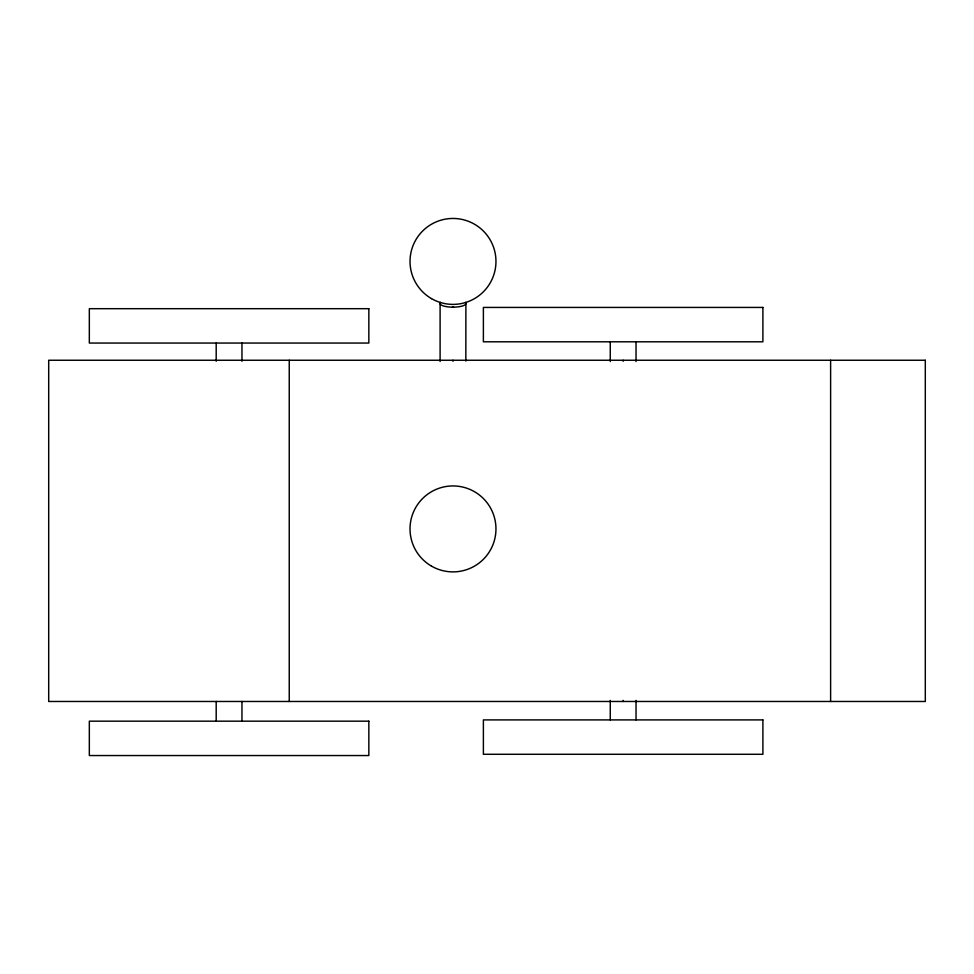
<?xml version="1.0" encoding="UTF-8"?>
<svg xmlns="http://www.w3.org/2000/svg" width="974" height="974" viewBox="0 0 974 974"><rect width="100%" height="100%" fill="white"/><g stroke="black" fill="none" stroke-linecap="round" stroke-linejoin="round"><path stroke-width="1.46" d="M465.84 361.086L465.889 302.415M830.615 360.246L830.615 701.475M636.034 341.801L636.034 361.573M636.034 700.416L636.034 719.908M623.141 360.246L623.141 361.317M623.141 700.391L623.141 701.475M610.26 341.801L610.26 361.573M610.26 700.416L610.26 719.908M452.995 360.246L452.995 361.317M440.102 302.415L440.102 361.561M289.241 360.246L289.241 701.475M241.966 343.055L241.966 361.281M241.966 701.426L241.966 721.174M216.191 343.055L216.191 361.281M216.191 701.426L216.191 721.174M453.543 307.151A12.759 3.738 0 0 1 440.492 302.451M465.499 302.451A12.759 3.738 0 0 1 452.447 307.151M762.898 307.431L483.384 307.431L483.384 341.801L762.898 341.801L762.898 307.431M368.842 308.685L89.328 308.685L89.328 343.055L368.842 343.055L368.842 308.685M925.3 360.246L48.7 360.246L48.7 701.475L925.3 701.475L925.3 360.246M762.898 719.908L483.384 719.908L483.384 754.29L762.898 754.29L762.898 719.908M368.842 721.174L89.328 721.174L89.328 755.544L368.842 755.544L368.842 721.174M431.506 566.125A42.966 42.966 0 0 0 495.961 528.906A42.966 42.966 0 0 0 431.506 491.7A42.966 42.966 0 0 0 431.506 566.125M431.506 298.628A42.966 42.966 0 0 0 495.961 261.422A42.966 42.966 0 0 0 431.506 224.215A42.966 42.966 0 0 0 431.506 298.628"/></g></svg>
